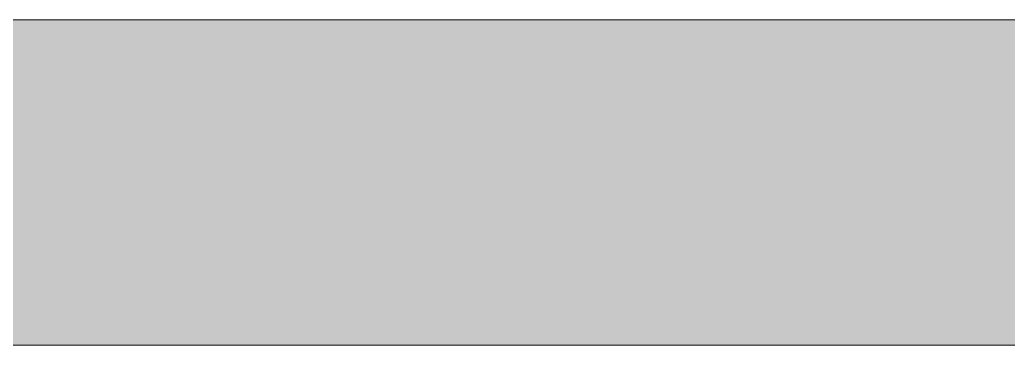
# Model space of a CAD drawing. Header units: millimetres. Extents: x 4237772 to 4686020, y -673 to 29459.
# Drawn here: x 4470238 to 4473885, y 13490 to 14690 of the extents above; entities that cross this region are included whole.
import ezdxf

# ---------------------------------------------------------------- set-up
doc = ezdxf.new("R2010")
doc.units = ezdxf.units.MM
doc.layers.add('A-GENM', color=13, linetype='Continuous', lineweight=5)

# ---------------------------------------------------------------- blocks, each defined once
blk = doc.blocks.new('Mechanical - Condensers - Mechanical - Condensers-1249279-SECTION - GRIDS B1-B2')
at = {"layer": 'A-GENM'}
h = blk.add_hatch(color=256, dxfattribs=at)
h.paths.add_polyline_path([(4476229.5, 14590.3), (4477373.7, 14590.3), (4477376.3, 14690.3), (4461305.5, 14689), (4461305.5, 14590.3), (4476105.7, 14590.3)])
h.paths.add_polyline_path([(4461105.5, 14590.3), (4461105.5, 14690.3), (4438179.1, 14690.3), (4437065.4, 14590.3), (4461009.3, 14590.3)])
h.paths.add_polyline_path([(4436172.5, 14590.3), (4436182.7, 14590.3), (4436182.7, 14690.3), (4436075.5, 14689.9), (4436090.8, 14673.3), (4436168.3, 14594.5)])
h = blk.add_hatch(color=256, dxfattribs=at)
h.paths.add_polyline_path([(4415037.4, 8329.8), (4436182.7, 9438.4), (4436182.7, 10891.3), (4436172.5, 10891.3), (4436172.5, 10439.2), (4414985.1, 9328.4), (4415005.1, 8947.9)])
h.paths.add_polyline_path([(4436716.5, 9466.4), (4437172.1, 9490.2), (4437172.1, 13590.3), (4461105.5, 13590.3), (4461105.5, 14590.3), (4437034.5, 14590), (4436716.5, 14562.1), (4436716.5, 9584)])
h.paths.add_polyline_path([(4436182.7, 10904), (4436182.7, 11332.6), (4436172.5, 11332.6), (4436172.5, 10904)])
h.paths.add_polyline_path([(4436182.7, 11345.3), (4436182.7, 14590.3), (4436172.5, 14590.3), (4436172.5, 11345.3)])
h.paths.add_polyline_path([(4475115.8, 13590.3), (4477373.7, 13590.3), (4477373.7, 14590.3), (4461305.5, 14590.3), (4461305.5, 13590.3), (4474992.1, 13590.3)])
h = blk.add_hatch(color=256, dxfattribs=at)
h.paths.add_polyline_path([(4476105.7, 13490.3), (4477376.3, 13490.3), (4477375, 13503.7), (4477373.7, 13590.3), (4461305.5, 13590.3), (4461305.5, 13490.3), (4475982, 13490.3)])
h.paths.add_polyline_path([(4460019.4, 13490.3), (4461105.5, 13492.4), (4461105.5, 13590.3), (4437172.1, 13590.3), (4437274.7, 13490.3), (4459771.9, 13490.3)])
for p, q in [((4461105.7, 14690.3), (4438179.5, 14690.3)), ((4437274.7, 13490.3), (4461105.9, 13490.3))]:
    blk.add_line(p, q, dxfattribs=at)

msp = doc.modelspace()

# ---------------------------------------------------------------- block references
at = {"layer": 'A-GENM'}
msp.add_blockref('Mechanical - Condensers - Mechanical - Condensers-1249279-SECTION - GRIDS B1-B2', (25627.5, 0), dxfattribs=at)

doc.saveas('drawing.dxf')
